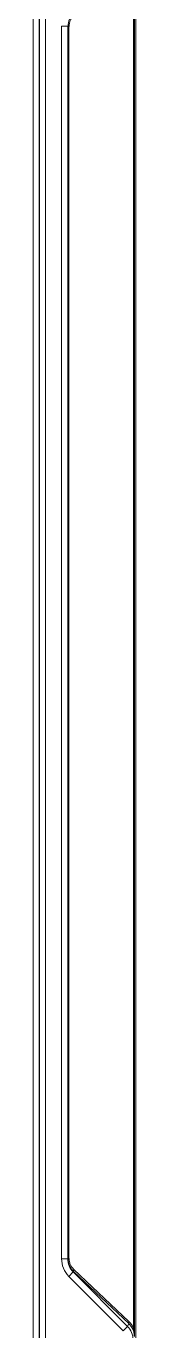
# Model space of a CAD drawing. Header units: millimetres. Extents: x 3916 to 6020, y 1867 to 2649.
# Drawn here: x 5449.1 to 5465.7, y 2273.1 to 2482.3 of the extents above; entities that cross this region are included whole.
import ezdxf

# ---------------------------------------------------------------- set-up
doc = ezdxf.new("R2010")
doc.units = ezdxf.units.MM
doc.layers.add('16', color=7, linetype='Continuous', lineweight=18)

# ---------------------------------------------------------------- blocks, each defined once
blk = doc.blocks.new('LX300400')
at = {"layer": '16'}
for p, q in [((46.52, 19623.49), (46.52, 19907.44)), ((29.98, 19652.47), (29.98, 19878.46)), ((30.97, 19878.46), (30.97, 19652.47)), ((30.99, 19652.45), (30.99, 19878.47)), ((31.99, 19878.47), (31.99, 19652.45)), ((46.27, 19876.75), (46.27, 19654.18)), ((46.11, 19655.57), (46.11, 19875.36)), ((34.55, 19666.65), (34.55, 19864.27)), ((34.55, 19864.27), (35.55, 19864.27)), ((35.55, 19864.27), (35.55, 19666.65)), ((35.6, 19864.24), (35.55, 19864.27)), ((35.6, 19666.69), (35.6, 19864.24)), ((35.75, 19864.24), (35.6, 19864.24)), ((35.75, 19864.24), (35.75, 19666.69)), ((34.55, 19666.65), (35.55, 19666.65)), ((35.6, 19666.69), (35.55, 19666.65)), ((35.75, 19666.69), (35.6, 19666.69)), ((45.37, 19656.59), (36.51, 19664.94)), ((35.72, 19663.82), (36.43, 19664.53)), ((35.72, 19663.82), (44.48, 19655.07)), ((36.43, 19664.53), (36.5, 19664.58)), ((45.18, 19655.78), (36.43, 19664.53)), ((36.5, 19664.58), (45.36, 19656.24)), ((44.48, 19655.07), (45.18, 19655.78)), ((45.36, 19656.24), (45.18, 19655.78))]:
    blk.add_line(p, q, dxfattribs=at)
for centre, major_axis, ratio, start_param, end_param in [((38.68, 19864.17), (2.93, -1.01), 0.965117, 2.678031, 3.463163), ((38.34, 19864.17), (2.45, -0.85), 0.958263, 2.678297, 3.463429), ((38.55, 19666.65), (-3.2, -2.4), 0.999049, 5.640123, 6.425254), ((38.55, 19666.65), (-2.4, -1.8), 0.998416, 5.640123, 6.425254), ((38.68, 19666.75), (-2.93, -1.01), 0.965117, 5.961615, 6.746747), ((38.34, 19666.75), (-2.45, -0.85), 0.958263, 5.961349, 6.746481), ((36.85, 19664.94), (-0.343, -0.364), 0.566149, 5.202206, 6.230789), ((45.72, 19656.59), (-0.343, -0.364), 0.566149, 5.202206, 6.230789), ((42.86, 19654.01), (-2.95, -2.09), 0.955888, 2.9636, 3.331457), ((43.06, 19653.66), (-1.11, -2.79), 0.999632, 1.951618, 2.737358), ((43.2, 19654.01), (-2.53, -1.81), 0.948739, 2.96372, 3.331577), ((46.45, 19655.57), (-0.454, -0.209), 0.366677, 5.385578, 6.247018)]:
    blk.add_ellipse(centre, major_axis=major_axis, ratio=ratio, start_param=start_param, end_param=end_param, dxfattribs=at)
for points, knots in [([(46, 19655.36), (46.04, 19655.27), (46.08, 19655.17), (46.15, 19654.97), (46.18, 19654.87), (46.22, 19654.67), (46.24, 19654.58), (46.25, 19654.43), (46.26, 19654.38), (46.26, 19654.3), (46.27, 19654.28), (46.27, 19654.23), (46.27, 19654.2), (46.27, 19654.18)], [0, 0, 0, 0, 17748.947, 17748.947, 35497.894, 35497.894, 53246.841, 53246.841, 62121.314501, 62121.314501, 66558.551251, 66558.551251, 70995.788001, 70995.788001, 70995.788001, 70995.788001]), ([(46.27, 19654.18), (46.27, 19654.2), (46.27, 19654.23), (46.27, 19654.29), (46.26, 19654.38), (46.26, 19654.47), (46.25, 19654.64), (46.24, 19654.76), (46.22, 19654.99), (46.2, 19655.11), (46.16, 19655.34), (46.14, 19655.45), (46.11, 19655.57)], [0, 0, 0, 0, 4437.165341, 4437.165341, 8874.330682, 17748.661364, 17748.661364, 35497.322727, 35497.322727, 53245.984091, 53245.984091, 70994.645455, 70994.645455, 70994.645455, 70994.645455])]:
    blk.add_open_spline(points, degree=3, knots=knots, dxfattribs=at)

msp = doc.modelspace()

# ---------------------------------------------------------------- block references
at = {"color": 0, "linetype": 'Continuous'}
msp.add_blockref('LX300400', (5419.14, -17381.98), dxfattribs=at)

doc.saveas('drawing.dxf')
